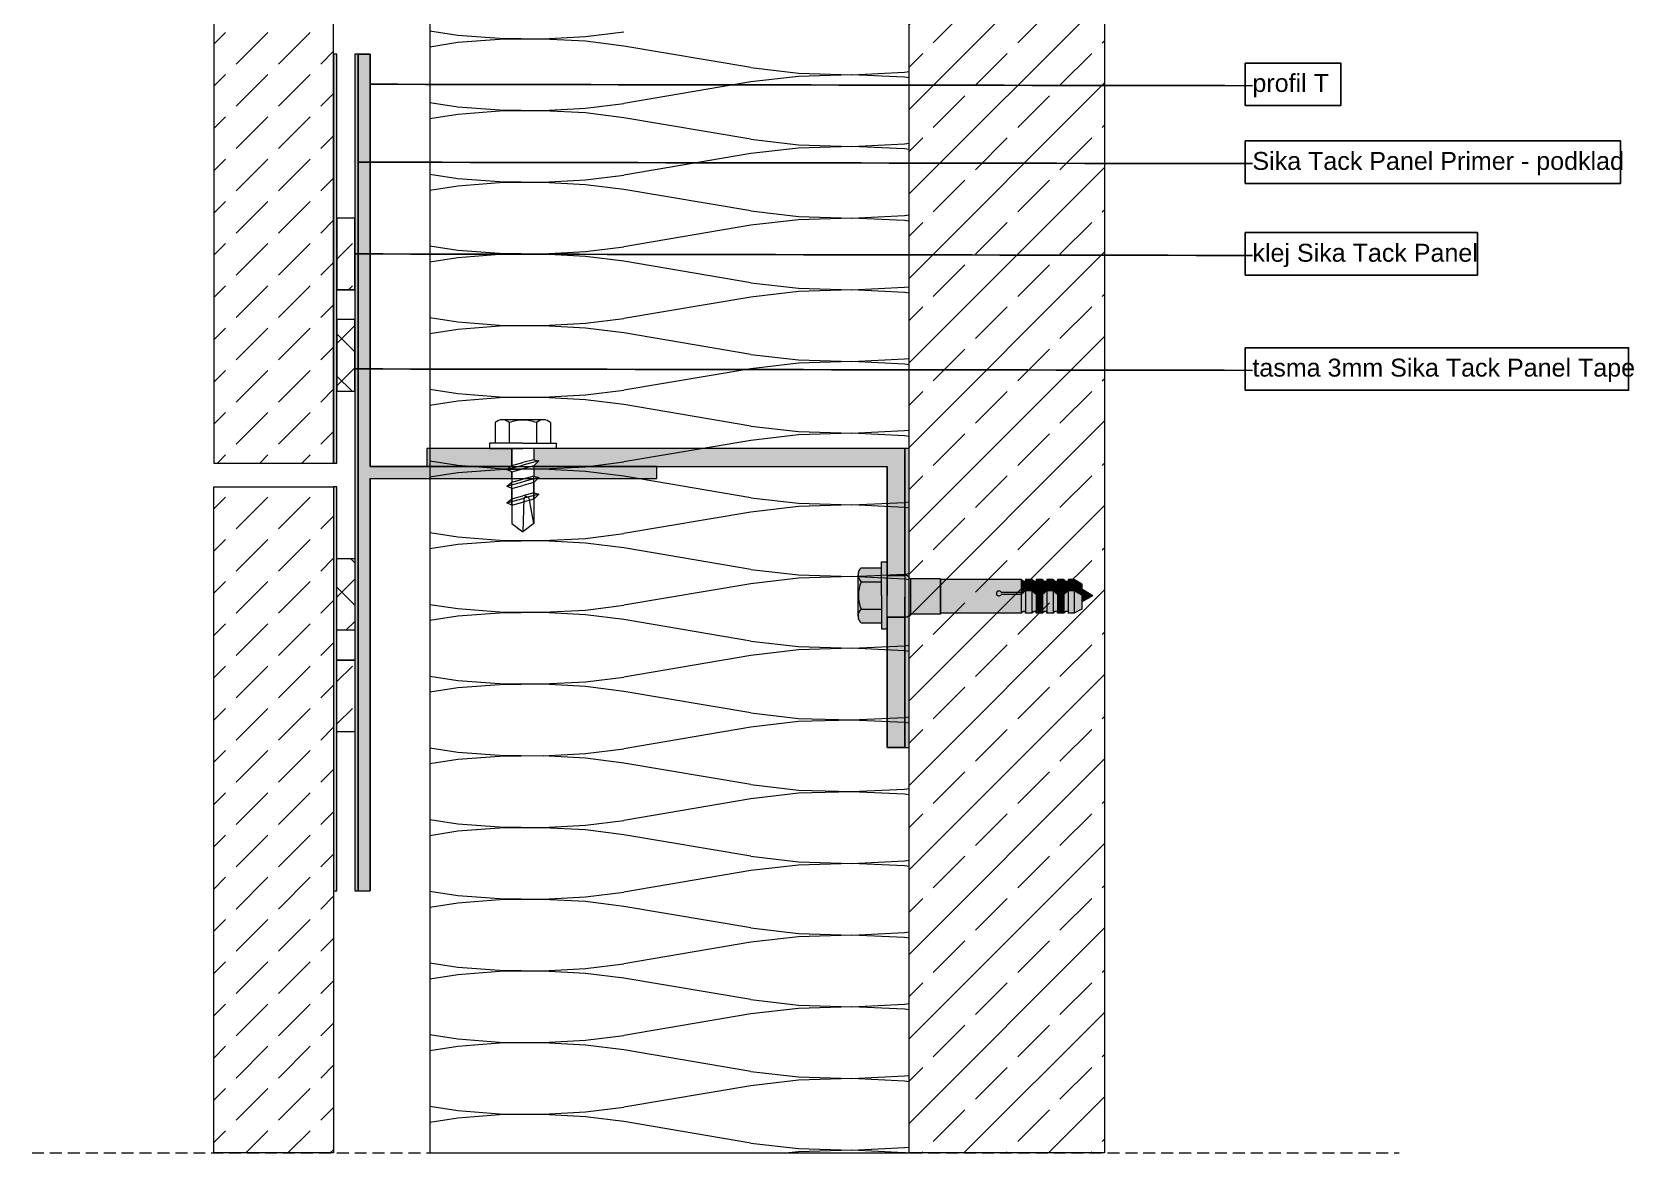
# Model space of a CAD drawing. Extents: x -106882 to -43002, y 22119 to 47619.
# Drawn here: x -47576 to -44895, y 41382 to 43258 of the extents above; entities that cross this region are included whole.
import ezdxf

# ---------------------------------------------------------------- set-up
doc = ezdxf.new("R2010")
doc.units = 0
doc.header["$MEASUREMENT"] = 0
doc.linetypes.add('Hidden Line', pattern=[30, 20, -10])
for name, color, linetype, lineweight, true_color in [('2D - Ogólne_Pen_No__2', 7, 'Continuous', 15, 0x7f7f7f), ('2D Drafting - General_Pen_No__141', 7, 'Continuous', 0, 0xe8e8e8), ('2D Drafting - General_Pen_No__2', 7, 'Continuous', 15, 0x7f7f7f), ('2D Drafting - General_Pen_No__5', 7, 'Continuous', 25, 0x40a5ff), ('2D Drafting - General_Pen_No__61', 7, 'Continuous', 20, 0x6a6a6a), ('2D Drafting - General_Pen_No__81', 7, 'Continuous', 20, 0x6a6a6a), ('Annotation - Label_Pen_No__5', 7, 'Continuous', 25, 0x40a5ff)]:
    doc.layers.add(name, color=color, linetype=linetype, lineweight=lineweight, true_color=true_color)
doc.layers.add('2D Drafting - General_Pen_No__101', color=8, linetype='Continuous', lineweight=13)
doc.layers.add('2D Drafting - General_Pen_No__121', color=255, linetype='Continuous', lineweight=0)
doc.styles.add('GENERATED_STYLE_2', font='')
doc.styles.get('GENERATED_STYLE_2').set_extended_font_data('Arial')
doc.dimstyles.new('GENERATED_STYLE__3', dxfattribs={"dimtxt": 0.18, "dimasz": 91.2, "dimexe": 0.18, "dimexo": 0.0625, "dimgap": 0.09, "dimtad": 0, "dimtih": 1, "dimtoh": 1, "dimdec": 4, "dimzin": 0, "dimdsep": 46, "dimcen": 0.09, "dimadec": 0, "dimazin": 0, "dimtfac": 1, "dimtdec": 4, "dimtmove": 0, "dimatfit": 3, "dimldrblk": 'ARROWHEAD_5', "dimfxl": 0, "dimtolj": 1, "dimtzin": 0, "dimarcsym": 0})
pattern_1 = [(45, (0, 0), (-70.71068, 70.71068), [75, -25]), (45, (7e-15, 70.71), (-70.71068, 70.71068), [75, -25])]
pattern_2 = [(45, (0, 0), (-35.35534, 35.35534), []), (135, (0, 0), (35.35534, 35.35534), [])]

# ---------------------------------------------------------------- blocks, each defined once
blk = doc.blocks.new('*X2')
at = {"layer": '2D Drafting - General_Pen_No__61', "linetype": 'Continuous'}
for p, q in [((-46910.3, 43260), (-46863.6, 43252.8)), ((-46863.6, 43252.8), (-46794.2, 43247.5)), ((-46721.1, 43246.7), (-46649.8, 43250.4)), ((-46649.8, 43250.4), (-46585.7, 43258.4)), ((-46863.6, 43240.1), (-46910.3, 43232.8)), ((-46794.2, 43245.4), (-46863.6, 43240.1)), ((-46794.2, 43247.5), (-46721.1, 43246.7)), ((-46721.1, 43246.2), (-46794.2, 43245.4)), ((-46649.8, 43242.4), (-46721.1, 43246.2)), ((-46585.7, 43234.4), (-46649.8, 43242.4)), ((-46373.4, 43198.4), (-46585.7, 43234.4)), ((-46373.4, 43198.4), (-46293.3, 43189.2)), ((-46373.4, 43174.4), (-46585.7, 43138.4)), ((-46293.3, 43183.7), (-46373.4, 43174.4)), ((-46293.3, 43189.2), (-46204.1, 43186.5)), ((-46204.1, 43186.4), (-46293.3, 43183.7)), ((-46204.1, 43186.5), (-46116, 43190.7)), ((-46116, 43182.2), (-46204.1, 43186.4)), ((-46116, 43190.7), (-46108.5, 43191.7)), ((-46108.5, 43181.1), (-46116, 43182.2)), ((-46910.3, 43140), (-46863.6, 43132.8)), ((-46863.6, 43120.1), (-46910.3, 43112.8)), ((-46863.6, 43132.8), (-46794.2, 43127.5)), ((-46794.2, 43125.4), (-46863.6, 43120.1)), ((-46794.2, 43127.5), (-46721.1, 43126.7)), ((-46721.1, 43126.2), (-46794.2, 43125.4)), ((-46721.1, 43126.7), (-46649.8, 43130.4)), ((-46649.8, 43122.4), (-46721.1, 43126.2)), ((-46649.8, 43130.4), (-46585.7, 43138.4)), ((-46585.7, 43114.4), (-46649.8, 43122.4)), ((-46373.4, 43078.4), (-46585.7, 43114.4)), ((-46373.4, 43078.4), (-46293.3, 43069.2)), ((-46293.3, 43063.7), (-46373.4, 43054.4)), ((-46293.3, 43069.2), (-46204.1, 43066.5)), ((-46204.1, 43066.4), (-46293.3, 43063.7)), ((-46204.1, 43066.5), (-46116, 43070.7)), ((-46116, 43062.2), (-46204.1, 43066.4)), ((-46116, 43070.7), (-46108.5, 43071.7)), ((-46108.5, 43061.1), (-46116, 43062.2)), ((-46373.4, 43054.4), (-46585.7, 43018.4)), ((-46910.3, 43020), (-46863.6, 43012.8)), ((-46863.6, 43012.8), (-46794.2, 43007.5)), ((-46794.2, 43007.5), (-46721.1, 43006.7)), ((-46721.1, 43006.7), (-46649.8, 43010.4)), ((-46649.8, 43010.4), (-46585.7, 43018.4)), ((-46863.6, 43000.1), (-46910.3, 42992.8)), ((-46794.2, 43005.4), (-46863.6, 43000.1)), ((-46721.1, 43006.2), (-46794.2, 43005.4)), ((-46649.8, 43002.4), (-46721.1, 43006.2)), ((-46585.7, 42994.4), (-46649.8, 43002.4)), ((-46373.4, 42958.4), (-46585.7, 42994.4)), ((-46373.4, 42958.4), (-46293.3, 42949.2)), ((-46373.4, 42934.4), (-46585.7, 42898.4)), ((-46293.3, 42943.7), (-46373.4, 42934.4)), ((-46293.3, 42949.2), (-46204.1, 42946.5)), ((-46204.1, 42946.4), (-46293.3, 42943.7)), ((-46204.1, 42946.5), (-46116, 42950.7)), ((-46116, 42942.2), (-46204.1, 42946.4)), ((-46116, 42950.7), (-46108.5, 42951.7)), ((-46108.5, 42941.1), (-46116, 42942.2)), ((-46910.3, 42900), (-46863.6, 42892.8)), ((-46863.6, 42880.1), (-46910.3, 42872.8)), ((-46863.6, 42892.8), (-46794.2, 42887.5)), ((-46794.2, 42885.4), (-46863.6, 42880.1)), ((-46794.2, 42887.5), (-46721.1, 42886.7)), ((-46721.1, 42886.2), (-46794.2, 42885.4)), ((-46721.1, 42886.7), (-46649.8, 42890.4)), ((-46649.8, 42882.4), (-46721.1, 42886.2)), ((-46649.8, 42890.4), (-46585.7, 42898.4)), ((-46585.7, 42874.4), (-46649.8, 42882.4)), ((-46373.4, 42838.4), (-46585.7, 42874.4)), ((-46373.4, 42838.4), (-46293.3, 42829.2)), ((-46293.3, 42823.7), (-46373.4, 42814.4)), ((-46293.3, 42829.2), (-46204.1, 42826.5)), ((-46204.1, 42826.4), (-46293.3, 42823.7)), ((-46204.1, 42826.5), (-46116, 42830.7)), ((-46116, 42822.2), (-46204.1, 42826.4)), ((-46116, 42830.7), (-46108.5, 42831.7)), ((-46108.5, 42821.1), (-46116, 42822.2)), ((-46373.4, 42814.4), (-46585.7, 42778.4)), ((-46910.3, 42780), (-46863.6, 42772.8)), ((-46863.6, 42772.8), (-46794.2, 42767.5)), ((-46794.2, 42767.5), (-46721.1, 42766.7)), ((-46721.1, 42766.2), (-46794.2, 42765.4)), ((-46721.1, 42766.7), (-46649.8, 42770.4)), ((-46649.8, 42762.4), (-46721.1, 42766.2)), ((-46649.8, 42770.4), (-46585.7, 42778.4)), ((-46863.6, 42760.1), (-46910.3, 42752.8)), ((-46794.2, 42765.4), (-46863.6, 42760.1)), ((-46585.7, 42754.4), (-46649.8, 42762.4)), ((-46373.4, 42718.4), (-46585.7, 42754.4)), ((-46373.4, 42718.4), (-46293.3, 42709.2)), ((-46373.4, 42694.4), (-46585.7, 42658.4)), ((-46293.3, 42703.7), (-46373.4, 42694.4)), ((-46293.3, 42709.2), (-46204.1, 42706.5)), ((-46204.1, 42706.4), (-46293.3, 42703.7)), ((-46204.1, 42706.5), (-46116, 42710.7)), ((-46116, 42702.2), (-46204.1, 42706.4)), ((-46116, 42710.7), (-46108.5, 42711.7)), ((-46108.5, 42701.1), (-46116, 42702.2)), ((-46910.3, 42660), (-46863.6, 42652.8)), ((-46649.8, 42650.4), (-46585.7, 42658.4)), ((-46863.6, 42640.1), (-46910.3, 42632.8)), ((-46863.6, 42652.8), (-46794.2, 42647.5)), ((-46794.2, 42645.4), (-46863.6, 42640.1)), ((-46794.2, 42647.5), (-46721.1, 42646.7)), ((-46721.1, 42646.2), (-46794.2, 42645.4)), ((-46721.1, 42646.7), (-46649.8, 42650.4)), ((-46649.8, 42642.4), (-46721.1, 42646.2)), ((-46585.7, 42634.4), (-46649.8, 42642.4)), ((-46373.4, 42598.4), (-46585.7, 42634.4)), ((-46373.4, 42598.4), (-46293.3, 42589.2)), ((-46293.3, 42583.7), (-46373.4, 42574.4)), ((-46293.3, 42589.2), (-46204.1, 42586.5)), ((-46204.1, 42586.4), (-46293.3, 42583.7)), ((-46204.1, 42586.5), (-46116, 42590.7)), ((-46116, 42582.2), (-46204.1, 42586.4)), ((-46116, 42590.7), (-46108.5, 42591.7)), ((-46108.5, 42581.1), (-46116, 42582.2)), ((-46373.4, 42574.4), (-46585.7, 42538.4)), ((-46910.3, 42540), (-46863.6, 42532.8)), ((-46863.6, 42532.8), (-46794.2, 42527.5)), ((-46794.2, 42525.4), (-46863.6, 42520.1)), ((-46794.2, 42527.5), (-46721.1, 42526.7)), ((-46721.1, 42526.2), (-46794.2, 42525.4)), ((-46721.1, 42526.7), (-46649.8, 42530.4)), ((-46649.8, 42522.4), (-46721.1, 42526.2)), ((-46649.8, 42530.4), (-46585.7, 42538.4)), ((-46863.6, 42520.1), (-46910.3, 42512.8)), ((-46585.7, 42514.4), (-46649.8, 42522.4)), ((-46373.4, 42478.4), (-46585.7, 42514.4)), ((-46373.4, 42478.4), (-46293.3, 42469.2)), ((-46204.1, 42466.5), (-46116, 42470.7)), ((-46116, 42470.7), (-46108.5, 42471.7)), ((-46373.4, 42454.4), (-46585.7, 42418.4)), ((-46293.3, 42463.7), (-46373.4, 42454.4)), ((-46293.3, 42469.2), (-46204.1, 42466.5)), ((-46204.1, 42466.4), (-46293.3, 42463.7)), ((-46116, 42462.2), (-46204.1, 42466.4)), ((-46108.5, 42461.1), (-46116, 42462.2)), ((-46910.3, 42420), (-46863.6, 42412.8)), ((-46649.8, 42410.4), (-46585.7, 42418.4)), ((-46863.6, 42400.1), (-46910.3, 42392.8)), ((-46863.6, 42412.8), (-46794.2, 42407.5)), ((-46794.2, 42405.4), (-46863.6, 42400.1)), ((-46794.2, 42407.5), (-46721.1, 42406.7)), ((-46721.1, 42406.2), (-46794.2, 42405.4)), ((-46721.1, 42406.7), (-46649.8, 42410.4)), ((-46649.8, 42402.4), (-46721.1, 42406.2)), ((-46585.7, 42394.4), (-46649.8, 42402.4)), ((-46373.4, 42358.4), (-46585.7, 42394.4)), ((-46373.4, 42358.4), (-46293.3, 42349.2)), ((-46293.3, 42343.7), (-46373.4, 42334.4)), ((-46293.3, 42349.2), (-46204.1, 42346.5)), ((-46204.1, 42346.4), (-46293.3, 42343.7)), ((-46204.1, 42346.5), (-46116, 42350.7)), ((-46116, 42342.2), (-46204.1, 42346.4)), ((-46116, 42350.7), (-46108.5, 42351.7)), ((-46108.5, 42341.1), (-46116, 42342.2)), ((-46373.4, 42334.4), (-46585.7, 42298.4)), ((-46910.3, 42300), (-46863.6, 42292.8)), ((-46863.6, 42292.8), (-46794.2, 42287.5)), ((-46794.2, 42285.4), (-46863.6, 42280.1)), ((-46794.2, 42287.5), (-46721.1, 42286.7)), ((-46721.1, 42286.2), (-46794.2, 42285.4)), ((-46721.1, 42286.7), (-46649.8, 42290.4)), ((-46649.8, 42282.4), (-46721.1, 42286.2)), ((-46649.8, 42290.4), (-46585.7, 42298.4)), ((-46863.6, 42280.1), (-46910.3, 42272.8)), ((-46585.7, 42274.4), (-46649.8, 42282.4)), ((-46373.4, 42238.4), (-46585.7, 42274.4)), ((-46373.4, 42238.4), (-46293.3, 42229.2)), ((-46204.1, 42226.5), (-46116, 42230.7)), ((-46116, 42230.7), (-46108.5, 42231.7)), ((-46373.4, 42214.4), (-46585.7, 42178.4)), ((-46293.3, 42223.7), (-46373.4, 42214.4)), ((-46293.3, 42229.2), (-46204.1, 42226.5)), ((-46204.1, 42226.4), (-46293.3, 42223.7)), ((-46116, 42222.2), (-46204.1, 42226.4)), ((-46108.5, 42221.1), (-46116, 42222.2)), ((-46910.3, 42180), (-46863.6, 42172.8)), ((-46649.8, 42170.4), (-46585.7, 42178.4)), ((-46863.6, 42160.1), (-46910.3, 42152.8)), ((-46863.6, 42172.8), (-46794.2, 42167.5)), ((-46794.2, 42165.4), (-46863.6, 42160.1)), ((-46794.2, 42167.5), (-46721.1, 42166.7)), ((-46721.1, 42166.2), (-46794.2, 42165.4)), ((-46721.1, 42166.7), (-46649.8, 42170.4)), ((-46649.8, 42162.4), (-46721.1, 42166.2)), ((-46585.7, 42154.4), (-46649.8, 42162.4)), ((-46373.4, 42118.4), (-46585.7, 42154.4)), ((-46373.4, 42118.4), (-46293.3, 42109.2)), ((-46293.3, 42103.7), (-46373.4, 42094.4)), ((-46293.3, 42109.2), (-46204.1, 42106.5)), ((-46204.1, 42106.4), (-46293.3, 42103.7)), ((-46204.1, 42106.5), (-46116, 42110.7)), ((-46116, 42102.2), (-46204.1, 42106.4)), ((-46116, 42110.7), (-46108.5, 42111.7)), ((-46108.5, 42101.1), (-46116, 42102.2)), ((-46373.4, 42094.4), (-46585.7, 42058.4)), ((-46910.3, 42060), (-46863.6, 42052.8)), ((-46863.6, 42052.8), (-46794.2, 42047.5)), ((-46794.2, 42045.4), (-46863.6, 42040.1)), ((-46794.2, 42047.5), (-46721.1, 42046.7)), ((-46721.1, 42046.2), (-46794.2, 42045.4)), ((-46721.1, 42046.7), (-46649.8, 42050.4)), ((-46649.8, 42042.4), (-46721.1, 42046.2)), ((-46649.8, 42050.4), (-46585.7, 42058.4)), ((-46585.7, 42034.4), (-46649.8, 42042.4)), ((-46863.6, 42040.1), (-46910.3, 42032.8)), ((-46373.4, 41998.4), (-46585.7, 42034.4)), ((-46373.4, 41998.4), (-46293.3, 41989.2)), ((-46293.3, 41989.2), (-46204.1, 41986.5)), ((-46204.1, 41986.5), (-46116, 41990.7)), ((-46116, 41990.7), (-46108.5, 41991.7)), ((-46373.4, 41974.4), (-46585.7, 41938.4)), ((-46293.3, 41983.7), (-46373.4, 41974.4)), ((-46204.1, 41986.4), (-46293.3, 41983.7)), ((-46116, 41982.2), (-46204.1, 41986.4)), ((-46108.5, 41981.1), (-46116, 41982.2)), ((-46910.3, 41940), (-46863.6, 41932.8)), ((-46649.8, 41930.4), (-46585.7, 41938.4)), ((-46863.6, 41920.1), (-46910.3, 41912.8)), ((-46863.6, 41932.8), (-46794.2, 41927.5)), ((-46794.2, 41925.4), (-46863.6, 41920.1)), ((-46794.2, 41927.5), (-46721.1, 41926.7)), ((-46721.1, 41926.2), (-46794.2, 41925.4)), ((-46721.1, 41926.7), (-46649.8, 41930.4)), ((-46649.8, 41922.4), (-46721.1, 41926.2)), ((-46585.7, 41914.4), (-46649.8, 41922.4)), ((-46373.4, 41878.4), (-46585.7, 41914.4)), ((-46373.4, 41854.4), (-46585.7, 41818.4)), ((-46373.4, 41878.4), (-46293.3, 41869.2)), ((-46293.3, 41863.7), (-46373.4, 41854.4)), ((-46293.3, 41869.2), (-46204.1, 41866.5)), ((-46204.1, 41866.4), (-46293.3, 41863.7)), ((-46204.1, 41866.5), (-46116, 41870.7)), ((-46116, 41862.2), (-46204.1, 41866.4)), ((-46116, 41870.7), (-46108.5, 41871.7)), ((-46108.5, 41861.1), (-46116, 41862.2)), ((-46910.3, 41820), (-46863.6, 41812.8)), ((-46863.6, 41812.8), (-46794.2, 41807.5)), ((-46794.2, 41805.4), (-46863.6, 41800.1)), ((-46794.2, 41807.5), (-46721.1, 41806.7)), ((-46721.1, 41806.2), (-46794.2, 41805.4)), ((-46721.1, 41806.7), (-46649.8, 41810.4)), ((-46649.8, 41802.4), (-46721.1, 41806.2)), ((-46649.8, 41810.4), (-46585.7, 41818.4)), ((-46585.7, 41794.4), (-46649.8, 41802.4)), ((-46863.6, 41800.1), (-46910.3, 41792.8)), ((-46373.4, 41758.4), (-46585.7, 41794.4)), ((-46373.4, 41758.4), (-46293.3, 41749.2)), ((-46293.3, 41749.2), (-46204.1, 41746.5)), ((-46204.1, 41746.5), (-46116, 41750.7)), ((-46116, 41750.7), (-46108.5, 41751.7)), ((-46373.4, 41734.4), (-46585.7, 41698.4)), ((-46293.3, 41743.7), (-46373.4, 41734.4)), ((-46204.1, 41746.4), (-46293.3, 41743.7)), ((-46116, 41742.2), (-46204.1, 41746.4)), ((-46108.5, 41741.1), (-46116, 41742.2)), ((-46910.3, 41700), (-46863.6, 41692.8)), ((-46649.8, 41690.4), (-46585.7, 41698.4)), ((-46863.6, 41680.1), (-46910.3, 41672.8)), ((-46863.6, 41692.8), (-46794.2, 41687.5)), ((-46794.2, 41685.4), (-46863.6, 41680.1)), ((-46794.2, 41687.5), (-46721.1, 41686.7)), ((-46721.1, 41686.2), (-46794.2, 41685.4)), ((-46721.1, 41686.7), (-46649.8, 41690.4)), ((-46649.8, 41682.4), (-46721.1, 41686.2)), ((-46585.7, 41674.4), (-46649.8, 41682.4)), ((-46373.4, 41638.4), (-46585.7, 41674.4)), ((-46373.4, 41614.4), (-46585.7, 41578.4)), ((-46373.4, 41638.4), (-46293.3, 41629.2)), ((-46293.3, 41623.7), (-46373.4, 41614.4)), ((-46293.3, 41629.2), (-46204.1, 41626.5)), ((-46204.1, 41626.4), (-46293.3, 41623.7)), ((-46204.1, 41626.5), (-46116, 41630.7)), ((-46116, 41622.2), (-46204.1, 41626.4)), ((-46116, 41630.7), (-46108.5, 41631.7)), ((-46108.5, 41621.1), (-46116, 41622.2)), ((-46910.3, 41580), (-46863.6, 41572.8)), ((-46863.6, 41560.1), (-46910.3, 41552.8)), ((-46863.6, 41572.8), (-46794.2, 41567.5)), ((-46794.2, 41565.4), (-46863.6, 41560.1)), ((-46794.2, 41567.5), (-46721.1, 41566.7)), ((-46721.1, 41566.2), (-46794.2, 41565.4)), ((-46721.1, 41566.7), (-46649.8, 41570.4)), ((-46649.8, 41562.4), (-46721.1, 41566.2)), ((-46649.8, 41570.4), (-46585.7, 41578.4)), ((-46585.7, 41554.4), (-46649.8, 41562.4)), ((-46373.4, 41518.4), (-46585.7, 41554.4)), ((-46373.4, 41518.4), (-46293.3, 41509.2)), ((-46293.3, 41509.2), (-46204.1, 41506.5)), ((-46204.1, 41506.4), (-46293.3, 41503.7)), ((-46204.1, 41506.5), (-46116, 41510.7)), ((-46116, 41502.2), (-46204.1, 41506.4)), ((-46116, 41510.7), (-46108.5, 41511.7)), ((-46373.4, 41494.4), (-46585.7, 41458.4)), ((-46293.3, 41503.7), (-46373.4, 41494.4)), ((-46108.5, 41501.1), (-46116, 41502.2)), ((-46910.3, 41460), (-46863.6, 41452.8)), ((-46863.6, 41452.8), (-46794.2, 41447.5)), ((-46649.8, 41450.4), (-46585.7, 41458.4)), ((-46863.6, 41440.1), (-46910.3, 41432.8)), ((-46794.2, 41445.4), (-46863.6, 41440.1)), ((-46794.2, 41447.5), (-46721.1, 41446.7)), ((-46721.1, 41446.2), (-46794.2, 41445.4)), ((-46721.1, 41446.7), (-46649.8, 41450.4)), ((-46649.8, 41442.4), (-46721.1, 41446.2)), ((-46585.7, 41434.4), (-46649.8, 41442.4)), ((-46373.4, 41398.4), (-46585.7, 41434.4)), ((-46373.4, 41398.4), (-46293.3, 41389.2)), ((-46293.3, 41383.7), (-46309.9, 41381.8)), ((-46293.3, 41389.2), (-46204.1, 41386.5)), ((-46204.1, 41386.4), (-46293.3, 41383.7)), ((-46204.1, 41386.5), (-46116, 41390.7)), ((-46116, 41382.2), (-46204.1, 41386.4)), ((-46116, 41390.7), (-46108.5, 41391.7)), ((-46113.1, 41381.8), (-46116, 41382.2))]:
    blk.add_line(p, q, dxfattribs=at)
blk = doc.blocks.new('Fill_1')
at = {"layer": '2D Drafting - General_Pen_No__2', "linetype": 'Continuous'}
for p, q in [((-46910.3, 45101.4), (-46910.3, 41381.8)), ((-46108.5, 41381.8), (-46108.5, 45101.4)), ((-46910.3, 41381.8), (-46108.5, 41381.8))]:
    blk.add_line(p, q, dxfattribs=at)
at = {"layer": '2D Drafting - General_Pen_No__61', "linetype": 'Continuous'}
blk.add_blockref('*X2', (0, 0), dxfattribs=at)
blk = doc.blocks.new('ARROWHEAD_5')
at = {"color": 0, "linetype": 'Continuous', "lineweight": 0}
blk.add_line((0, 0), (-1, 0), dxfattribs=at)
blk.add_solid([(-1, 0.2679), (0, 0), (-1, -0.2679), (-1, 0.2679)], dxfattribs=at)

msp = doc.modelspace()

# ---------------------------------------------------------------- hatches: boundary and pattern name
at = {"layer": '2D Drafting - General_Pen_No__101', "linetype": 'Continuous'}
for points in [[(-47066.12, 43220.68), (-47071.91, 43220.68), (-47071.91, 42536.53), (-47066.12, 42536.53)], [(-47030.34, 43220.68), (-47036.12, 43220.68), (-47036.12, 41820.68), (-47030.34, 41820.68)], [(-47071.91, 42496.53), (-47071.91, 41820.68), (-47066.12, 41820.68), (-47066.12, 42496.53)]]:
    msp.add_hatch(color=256, dxfattribs=at).paths.add_polyline_path(points, flags=0)
at = {"layer": '2D Drafting - General_Pen_No__121', "linetype": 'Continuous'}
for points in [[(-46145.34, 42315.02), (-46145.34, 42259.1), (-46154.66, 42259.1), (-46154.66, 42315.02), (-46154.66, 42370.94), (-46145.34, 42370.94)], [(-46154.66, 42337.93), (-46188.83, 42337.93, -0.4195601), (-46188.83, 42361.23), (-46154.66, 42361.23)], [(-46193.1, 42315.02, 0.092424), (-46188.83, 42292.11, 0.201281), (-46193.72, 42280.46), (-46193.72, 42349.58, 0.201281), (-46188.83, 42337.93, 0.092424)], [(-46154.66, 42292.11), (-46188.83, 42292.11, -0.092424), (-46193.1, 42315.02, -0.092424), (-46188.83, 42337.93), (-46154.66, 42337.93), (-46154.66, 42315.02)], [(-46145.34, 42278.35), (-46145.34, 42315.02), (-46145.34, 42348.02), (-46115.34, 42348.02), (-46115.34, 42312.1), (-46115.34, 42278.35)], [(-46115.34, 42278.35), (-46145.34, 42278.35), (-46145.34, 42315.02), (-46145.34, 42348.02), (-46115.34, 42348.02), (-46115.34, 42311.15)], [(-46115.34, 42278.44), (-46115.34, 42311.15), (-46115.34, 42348.02), (-46111.82, 42348.02), (-46111.82, 42278.44)], [(-46111.82, 42278.44), (-46111.82, 42348.02), (-46111.65, 42348.02), (-46106.23, 42342.6), (-46106.23, 42283.86), (-46111.65, 42278.44)], [(-46106.23, 42283.76), (-46106.23, 42342.6), (-46056.49, 42342.6), (-46056.49, 42283.76)], [(-46056.49, 42283.76), (-46056.49, 42342.6), (-46055.25, 42341.36), (-46055.25, 42285.01)], [(-46055.25, 42285.01), (-46055.25, 42341.36), (-45920.83, 42341.36), (-45920.83, 42319.7), (-45954.14, 42319.7, 5.4750432), (-45954.14, 42316.74), (-45920.83, 42316.74), (-45920.83, 42285.01)], [(-45913.39, 42338.4), (-45913.39, 42325.45), (-45920.83, 42319.7), (-45920.83, 42341.36), (-45917.08, 42338.4)], [(-45903.03, 42341.36), (-45903.03, 42325.45), (-45913.39, 42325.45), (-45913.39, 42341.36)], [(-45895.59, 42338.4), (-45895.59, 42319.7), (-45903.03, 42325.45), (-45903.03, 42341.36), (-45899.29, 42338.4)], [(-45885.23, 42341.36), (-45885.23, 42319.7), (-45895.59, 42319.7), (-45895.59, 42341.36)], [(-45885.23, 42319.7), (-45885.23, 42341.36), (-45881.49, 42338.4), (-45877.79, 42338.4), (-45877.79, 42325.45)], [(-45867.44, 42341.36), (-45867.44, 42325.45), (-45877.79, 42325.45), (-45877.79, 42341.36)], [(-45860, 42338.4), (-45860, 42319.7), (-45867.44, 42325.45), (-45867.44, 42341.36), (-45863.69, 42338.4)], [(-45849.64, 42341.36), (-45849.64, 42319.7), (-45860, 42319.7), (-45860, 42341.36)], [(-45842.2, 42338.4), (-45842.2, 42325.45), (-45849.64, 42319.7), (-45849.64, 42341.36), (-45845.9, 42338.4)], [(-45842.2, 42325.45), (-45842.2, 42341.36), (-45831.84, 42341.36), (-45831.84, 42325.45)], [(-45819.46, 42318.3), (-45831.84, 42325.45), (-45831.84, 42341.36), (-45819.46, 42334.21)], [(-45920.83, 42316.74), (-45954.14, 42316.74, -5.4750432), (-45954.14, 42319.7), (-45920.83, 42319.7)], [(-45920.83, 42319.7), (-45913.39, 42325.45), (-45913.39, 42322.49), (-45920.83, 42316.74)], [(-45913.39, 42287.96), (-45917.08, 42287.96), (-45920.83, 42285.01), (-45920.83, 42316.74), (-45913.39, 42322.49)], [(-45913.39, 42325.45), (-45903.03, 42325.45), (-45903.03, 42322.49), (-45913.39, 42322.49)], [(-45913.39, 42285.01), (-45913.39, 42322.49), (-45903.03, 42322.49), (-45903.03, 42285.01)], [(-45895.59, 42316.74), (-45903.03, 42322.49), (-45903.03, 42325.45), (-45895.59, 42319.7)], [(-45895.59, 42287.96), (-45899.29, 42287.96), (-45903.03, 42285.01), (-45903.03, 42322.49), (-45895.59, 42316.74)], [(-45895.59, 42319.7), (-45885.23, 42319.7), (-45885.23, 42316.74), (-45895.59, 42316.74)], [(-45895.59, 42285.01), (-45895.59, 42316.74), (-45885.23, 42316.74), (-45885.23, 42285.01)], [(-45877.79, 42322.49), (-45885.23, 42316.74), (-45885.23, 42319.7), (-45877.79, 42325.45)], [(-45877.79, 42287.96), (-45881.49, 42287.96), (-45885.23, 42285.01), (-45885.23, 42316.74), (-45877.79, 42322.49)], [(-45867.44, 42322.49), (-45877.79, 42322.49), (-45877.79, 42325.45), (-45867.44, 42325.45)], [(-45867.44, 42285.01), (-45877.79, 42285.01), (-45877.79, 42322.49), (-45867.44, 42322.49)], [(-45860, 42316.74), (-45867.44, 42322.49), (-45867.44, 42325.45), (-45860, 42319.7)], [(-45860, 42287.96), (-45863.69, 42287.96), (-45867.44, 42285.01), (-45867.44, 42322.49), (-45860, 42316.74)], [(-45860, 42319.7), (-45849.64, 42319.7), (-45849.64, 42316.74), (-45860, 42316.74)], [(-45849.64, 42285.01), (-45860, 42285.01), (-45860, 42316.74), (-45849.64, 42316.74)], [(-45849.64, 42319.7), (-45842.2, 42325.45), (-45842.2, 42322.49), (-45849.64, 42316.74)], [(-45842.2, 42287.96), (-45845.9, 42287.96), (-45849.64, 42285.01), (-45849.64, 42316.74), (-45842.2, 42322.49)], [(-45842.2, 42325.45), (-45831.84, 42325.45), (-45831.84, 42322.49), (-45842.2, 42322.49)], [(-45842.2, 42285.01), (-45842.2, 42322.49), (-45831.84, 42322.49), (-45831.84, 42285.01)], [(-45819.46, 42315.34), (-45831.84, 42322.49), (-45831.84, 42325.45), (-45819.46, 42318.3)], [(-45819.46, 42292.15), (-45831.84, 42285.01), (-45831.84, 42322.49), (-45819.46, 42315.34)], [(-45800.74, 42314.93), (-45819.46, 42304.11), (-45819.46, 42325.74)], [(-46154.66, 42268.81), (-46188.83, 42268.81, -0.4195601), (-46188.83, 42292.11), (-46154.66, 42292.11)]]:
    msp.add_hatch(color=256, dxfattribs=at).paths.add_polyline_path(points, flags=0)
at = {"layer": '2D Drafting - General_Pen_No__141', "linetype": 'Continuous'}
for points in [[(-47010.34, 42530.68), (-47010.34, 43220.68), (-47030.34, 43220.68), (-47030.34, 41820.68), (-47010.34, 41820.68), (-47010.34, 42510.68), (-46773.5, 42510.68), (-46773.5, 42521.76), (-46781.7, 42525.57), (-46775.33, 42530.68)], [(-46915.34, 42560.68), (-46915.34, 42530.68), (-46775.33, 42530.68), (-46773.5, 42532.16), (-46773.5, 42560.68), (-46810.77, 42560.68)], [(-46736.22, 42530.68), (-46145.34, 42530.68), (-46145.34, 42370.94), (-46145.34, 42348.02), (-46115.34, 42348.02), (-46115.34, 42560.68), (-46698.94, 42560.68), (-46736.22, 42560.68), (-46736.22, 42542.15), (-46728.02, 42539.95), (-46736.22, 42531.75)], [(-46530.34, 42530.68), (-46736.22, 42530.68), (-46736.22, 42514.31), (-46728.02, 42512.11), (-46729.44, 42510.68), (-46530.34, 42510.68)], [(-46115.34, 42060.68), (-46115.34, 42278.35), (-46145.34, 42278.35), (-46145.34, 42060.68)]]:
    msp.add_hatch(color=256, dxfattribs=at).paths.add_polyline_path(points, flags=0)
at = {"layer": '2D Drafting - General_Pen_No__2', "linetype": 'Continuous'}
h = msp.add_hatch(dxfattribs=at)
h.set_pattern_fill('Grid_5x5_Diagonal', color=256, style=0, pattern_type=2)
h.set_pattern_definition(pattern_2)
h.paths.add_polyline_path([(-47036.12, 42776.53), (-47066.12, 42776.53), (-47066.12, 42656.53), (-47036.12, 42656.53)], flags=0)
h = msp.add_hatch(dxfattribs=at)
h.set_pattern_fill('Grid_5x5_Diagonal', color=256, style=0, pattern_type=2)
h.set_pattern_definition(pattern_2)
h.paths.add_polyline_path([(-47036.12, 42256.53), (-47066.12, 42256.53), (-47066.12, 42376.53), (-47036.12, 42376.53)], flags=0)
at = {"layer": '2D Drafting - General_Pen_No__5', "linetype": 'Continuous'}
h = msp.add_hatch(dxfattribs=at)
h.set_pattern_fill('Beton', color=256, style=0, pattern_type=2)
h.set_pattern_definition(pattern_1)
h.paths.add_polyline_path([(-47036.12, 42946.53), (-47066.12, 42946.53), (-47066.12, 42826.53), (-47036.12, 42826.53)], flags=0)
h = msp.add_hatch(dxfattribs=at)
h.set_pattern_fill('Beton', color=256, style=0, pattern_type=2)
h.set_pattern_definition(pattern_1)
h.paths.add_polyline_path([(-47036.12, 42086.53), (-47066.12, 42086.53), (-47066.12, 42206.53), (-47036.12, 42206.53)], flags=0)
at = {"layer": '2D Drafting - General_Pen_No__81', "linetype": 'Continuous'}
h = msp.add_hatch(dxfattribs=at)
h.set_pattern_fill('Beton', color=256, style=0, pattern_type=2)
h.set_pattern_definition(pattern_1)
h.paths.add_polyline_path([(-47271.91, 42536.53), (-47071.91, 42536.53), (-47071.91, 45101.41), (-47271.91, 45101.41)], flags=0)
h = msp.add_hatch(dxfattribs=at)
h.set_pattern_fill('Solid___Dashed', color=256, style=0, pattern_type=2)
h.set_pattern_definition([(45, (0, 0), (-70.71068, 70.71068), []), (45, (-35.36, 35.36), (-70.71068, 70.71068), [75, -25])])
h.paths.add_polyline_path([(-46108.5, 45101.41), (-45781.37, 45101.41), (-45781.37, 41381.78), (-46108.5, 41381.78), (-46108.5, 43797.89), (-46108.5, 43902.04), (-46108.5, 44452.32), (-46108.5, 44549.68)], flags=0)
msp.add_hatch(color=256, dxfattribs=at).paths.add_polyline_path([(-46115.34, 42060.68), (-46108.5, 42060.68), (-46108.5, 42560.68), (-46115.34, 42560.68)], flags=0)
h = msp.add_hatch(dxfattribs=at)
h.set_pattern_fill('Beton', color=256, style=0, pattern_type=2)
h.set_pattern_definition(pattern_1)
h.paths.add_polyline_path([(-47271.91, 42496.53), (-47071.91, 42496.53), (-47071.91, 41381.78), (-47271.91, 41381.78)], flags=0)

# ---------------------------------------------------------------- linework, layer by layer
at = {"layer": '2D - Ogólne_Pen_No__2', "linetype": 'Continuous'}
for p, q in [((-46111.65, 42348.02), (-46115.34, 42348.02)), ((-46115.34, 42348.02), (-46115.34, 42311.15)), ((-46106.23, 42342.6), (-46111.65, 42348.02)), ((-46106.23, 42342.6), (-46106.23, 42283.76)), ((-46056.49, 42342.6), (-46106.23, 42342.6)), ((-46056.49, 42342.6), (-46056.49, 42283.76)), ((-46055.25, 42341.36), (-46056.49, 42342.6)), ((-46055.25, 42285.01), (-46055.25, 42341.36)), ((-45920.83, 42341.36), (-46055.25, 42341.36)), ((-45920.83, 42341.36), (-45920.83, 42285.01)), ((-45917.08, 42338.4), (-45920.83, 42341.36)), ((-45913.39, 42338.4), (-45917.08, 42338.4)), ((-45913.39, 42341.36), (-45913.39, 42285.01)), ((-45903.03, 42341.36), (-45913.39, 42341.36)), ((-45913.39, 42341.36), (-45913.39, 42338.4)), ((-45903.03, 42341.36), (-45903.03, 42285.01)), ((-45899.29, 42338.4), (-45903.03, 42341.36)), ((-45895.59, 42338.4), (-45899.29, 42338.4)), ((-45895.59, 42341.36), (-45895.59, 42285.01)), ((-45885.23, 42341.36), (-45895.59, 42341.36)), ((-45895.59, 42341.36), (-45895.59, 42338.4)), ((-45885.23, 42341.36), (-45885.23, 42285.01)), ((-45881.49, 42338.4), (-45885.23, 42341.36)), ((-45877.79, 42338.4), (-45881.49, 42338.4)), ((-45877.79, 42341.36), (-45877.79, 42285.01)), ((-45867.44, 42341.36), (-45877.79, 42341.36)), ((-45877.79, 42341.36), (-45877.79, 42338.4)), ((-45867.44, 42341.36), (-45867.44, 42285.01)), ((-45863.69, 42338.4), (-45867.44, 42341.36)), ((-45860, 42338.4), (-45863.69, 42338.4)), ((-45860, 42341.36), (-45860, 42285.01)), ((-45849.64, 42341.36), (-45860, 42341.36)), ((-45860, 42341.36), (-45860, 42338.4)), ((-45849.64, 42341.36), (-45849.64, 42285.01)), ((-45845.9, 42338.4), (-45849.64, 42341.36)), ((-45842.2, 42338.4), (-45845.9, 42338.4)), ((-45831.84, 42341.36), (-45842.2, 42341.36)), ((-45842.2, 42341.36), (-45842.2, 42285.01)), ((-45831.84, 42341.36), (-45831.84, 42285.01)), ((-45819.46, 42334.21), (-45831.84, 42341.36)), ((-46145.34, 42278.44), (-46145.34, 42312.19)), ((-46115.34, 42278.44), (-46115.34, 42312.19)), ((-46115.34, 42278.35), (-46115.34, 42312.1)), ((-45920.83, 42319.7), (-45954.14, 42319.7)), ((-45920.83, 42316.74), (-45954.14, 42316.74)), ((-45913.39, 42325.45), (-45920.83, 42319.7)), ((-45913.39, 42322.49), (-45920.83, 42316.74)), ((-45903.03, 42325.45), (-45913.39, 42325.45)), ((-45903.03, 42322.49), (-45913.39, 42322.49)), ((-45895.59, 42319.7), (-45903.03, 42325.45)), ((-45895.59, 42316.74), (-45903.03, 42322.49)), ((-45885.23, 42319.7), (-45895.59, 42319.7)), ((-45885.23, 42316.74), (-45895.59, 42316.74)), ((-45877.79, 42325.45), (-45885.23, 42319.7)), ((-45877.79, 42322.49), (-45885.23, 42316.74)), ((-45867.44, 42325.45), (-45877.79, 42325.45)), ((-45867.44, 42322.49), (-45877.79, 42322.49)), ((-45860, 42319.7), (-45867.44, 42325.45)), ((-45860, 42316.74), (-45867.44, 42322.49)), ((-45849.64, 42319.7), (-45860, 42319.7)), ((-45849.64, 42316.74), (-45860, 42316.74)), ((-45842.2, 42325.45), (-45849.64, 42319.7)), ((-45842.2, 42322.49), (-45849.64, 42316.74)), ((-45831.84, 42325.45), (-45842.2, 42325.45)), ((-45831.84, 42322.49), (-45842.2, 42322.49)), ((-45819.46, 42318.3), (-45831.84, 42325.45)), ((-45819.46, 42315.34), (-45831.84, 42322.49)), ((-45819.46, 42334.21), (-45819.46, 42292.15)), ((-45819.46, 42325.74), (-45800.74, 42314.93)), ((-45819.46, 42304.11), (-45800.74, 42314.93)), ((-46106.23, 42283.86), (-46111.65, 42278.44)), ((-46106.23, 42283.76), (-46111.65, 42278.35)), ((-46056.49, 42283.76), (-46106.23, 42283.76)), ((-46055.25, 42285.01), (-46056.49, 42283.76)), ((-45920.83, 42285.01), (-46055.25, 42285.01)), ((-45917.08, 42287.96), (-45920.83, 42285.01)), ((-45913.39, 42287.96), (-45917.08, 42287.96)), ((-45913.39, 42285.01), (-45913.39, 42287.96)), ((-45903.03, 42285.01), (-45913.39, 42285.01)), ((-45899.29, 42287.96), (-45903.03, 42285.01)), ((-45895.59, 42287.96), (-45899.29, 42287.96)), ((-45895.59, 42285.01), (-45895.59, 42287.96)), ((-45885.23, 42285.01), (-45895.59, 42285.01)), ((-45881.49, 42287.96), (-45885.23, 42285.01)), ((-45877.79, 42287.96), (-45881.49, 42287.96)), ((-45877.79, 42285.01), (-45877.79, 42287.96)), ((-45867.44, 42285.01), (-45877.79, 42285.01)), ((-45863.69, 42287.96), (-45867.44, 42285.01)), ((-45860, 42287.96), (-45863.69, 42287.96)), ((-45860, 42285.01), (-45860, 42287.96)), ((-45849.64, 42285.01), (-45860, 42285.01)), ((-45845.9, 42287.96), (-45849.64, 42285.01)), ((-45842.2, 42287.96), (-45845.9, 42287.96)), ((-45831.84, 42285.01), (-45842.2, 42285.01)), ((-45819.46, 42292.15), (-45831.84, 42285.01)), ((-46141.65, 42278.44), (-46145.34, 42278.44)), ((-46111.65, 42278.44), (-46115.34, 42278.44)), ((-46111.65, 42278.35), (-46115.34, 42278.35))]:
    msp.add_line(p, q, dxfattribs=at)
msp.add_arc((-45958.05, 42318.22), 4.18, 20.70161, 339.29839, dxfattribs=at)
at = {"layer": '2D Drafting - General_Pen_No__2', "linetype": 'Continuous'}
for p, q in [((-47030.34, 43220.68), (-47030.34, 41820.68)), ((-47030.34, 43220.68), (-47010.34, 43220.68)), ((-47010.34, 43220.68), (-47010.34, 42530.68)), ((-47036.12, 42946.53), (-47066.12, 42946.53)), ((-47066.12, 42946.53), (-47066.12, 42826.53)), ((-47036.12, 42826.53), (-47036.12, 42946.53)), ((-47036.12, 42826.53), (-47066.12, 42826.53)), ((-46720.29, 42609.06), (-46789.42, 42609.06)), ((-46801.07, 42604.17), (-46801.07, 42570)), ((-46777.77, 42604.17), (-46777.77, 42570)), ((-46731.94, 42604.17), (-46731.94, 42570)), ((-46708.64, 42604.17), (-46708.64, 42570)), ((-46115.34, 42560.68), (-46915.34, 42560.68)), ((-46915.34, 42560.68), (-46915.34, 42530.68)), ((-46810.77, 42570), (-46810.77, 42560.68)), ((-46754.86, 42570), (-46810.77, 42570)), ((-46810.77, 42560.68), (-46754.86, 42560.68)), ((-46773.5, 42560.68), (-46773.5, 42532.16)), ((-46754.86, 42570), (-46698.94, 42570)), ((-46698.94, 42560.68), (-46754.86, 42560.68)), ((-46736.22, 42560.68), (-46736.22, 42542.15)), ((-46698.94, 42570), (-46698.94, 42560.68)), ((-46115.34, 42560.68), (-46115.34, 42060.68)), ((-47010.34, 42530.68), (-46530.34, 42530.68)), ((-46915.34, 42530.68), (-46145.34, 42530.68)), ((-46781.7, 42525.57), (-46754.86, 42532.76)), ((-46781.7, 42525.57), (-46773.5, 42532.16)), ((-46773.5, 42521.76), (-46781.7, 42525.57)), ((-46773.5, 42532.16), (-46754.86, 42537.15)), ((-46773.5, 42521.76), (-46754.86, 42526.76)), ((-46736.22, 42542.15), (-46754.86, 42537.15)), ((-46728.02, 42539.95), (-46754.86, 42532.76)), ((-46736.22, 42531.75), (-46754.86, 42526.76)), ((-46736.22, 42542.15), (-46728.02, 42539.95)), ((-46728.02, 42539.95), (-46736.22, 42531.75)), ((-46736.22, 42531.75), (-46736.22, 42514.31)), ((-46530.34, 42510.68), (-46530.34, 42530.68)), ((-46145.34, 42060.68), (-46145.34, 42530.68)), ((-47010.34, 42510.68), (-46530.34, 42510.68)), ((-47010.34, 42510.68), (-47010.34, 41820.68)), ((-46781.7, 42497.73), (-46754.86, 42504.92)), ((-46781.7, 42497.73), (-46754.86, 42504.92)), ((-46781.7, 42497.73), (-46773.5, 42504.32)), ((-46781.7, 42497.73), (-46773.5, 42504.32)), ((-46773.5, 42493.92), (-46781.7, 42497.73)), ((-46773.5, 42493.92), (-46781.7, 42497.73)), ((-46773.5, 42521.76), (-46773.5, 42504.32)), ((-46773.5, 42504.32), (-46754.86, 42509.31)), ((-46773.5, 42504.32), (-46754.86, 42509.31)), ((-46773.5, 42466.08), (-46773.5, 42504.32)), ((-46773.5, 42493.92), (-46754.86, 42498.92)), ((-46773.5, 42493.92), (-46754.86, 42498.92)), ((-46736.22, 42514.31), (-46754.86, 42509.31)), ((-46736.22, 42514.31), (-46754.86, 42509.31)), ((-46728.02, 42512.11), (-46754.86, 42504.92)), ((-46728.02, 42512.11), (-46754.86, 42504.92)), ((-46736.22, 42503.91), (-46754.86, 42498.92)), ((-46736.22, 42503.91), (-46754.86, 42498.92)), ((-46736.22, 42476.07), (-46736.22, 42514.31)), ((-46736.22, 42514.31), (-46728.02, 42512.11)), ((-46736.22, 42514.31), (-46728.02, 42512.11)), ((-46728.02, 42512.11), (-46736.22, 42503.91)), ((-46728.02, 42512.11), (-46736.22, 42503.91)), ((-46736.22, 42503.91), (-46736.22, 42435.4)), ((-46736.22, 42503.91), (-46736.22, 42486.47)), ((-46781.7, 42469.89), (-46754.86, 42477.08)), ((-46781.7, 42469.89), (-46773.5, 42476.48)), ((-46773.5, 42493.92), (-46773.5, 42435.4)), ((-46773.5, 42493.92), (-46773.5, 42476.48)), ((-46773.5, 42476.48), (-46754.86, 42481.47)), ((-46773.5, 42466.08), (-46754.86, 42471.07)), ((-46736.22, 42486.47), (-46754.86, 42481.47)), ((-46728.02, 42484.27), (-46754.86, 42477.08)), ((-46753.12, 42476.37), (-46754.86, 42421.42)), ((-46736.22, 42476.07), (-46754.86, 42471.07)), ((-46750.43, 42481.23), (-46753.12, 42476.37)), ((-46744.22, 42477.45), (-46750.43, 42481.23)), ((-46736.22, 42435.4), (-46744.22, 42477.45)), ((-46736.22, 42486.47), (-46728.02, 42484.27)), ((-46728.02, 42484.27), (-46736.22, 42476.07)), ((-46773.5, 42466.08), (-46781.7, 42469.89)), ((-46773.5, 42435.4), (-46754.86, 42421.42)), ((-46736.22, 42435.4), (-46754.86, 42421.42)), ((-46154.66, 42370.94), (-46145.34, 42370.94)), ((-46154.66, 42315.02), (-46154.66, 42370.94)), ((-46145.34, 42370.94), (-46145.34, 42315.02)), ((-46193.72, 42280.46), (-46193.72, 42349.58)), ((-46188.83, 42361.23), (-46154.66, 42361.23)), ((-46188.83, 42337.93), (-46154.66, 42337.93)), ((-46145.34, 42348.02), (-46115.34, 42348.02)), ((-46154.66, 42315.02), (-46154.66, 42259.1)), ((-46145.34, 42259.1), (-46145.34, 42315.02)), ((-46188.83, 42292.11), (-46154.66, 42292.11)), ((-46188.83, 42268.81), (-46154.66, 42268.81)), ((-46154.66, 42259.1), (-46145.34, 42259.1)), ((-46145.34, 42278.35), (-46115.34, 42278.35)), ((-47066.12, 42086.53), (-47066.12, 42206.53)), ((-47036.12, 42206.53), (-47066.12, 42206.53)), ((-47036.12, 42206.53), (-47036.12, 42086.53)), ((-47036.12, 42086.53), (-47066.12, 42086.53)), ((-46115.34, 42060.68), (-46145.34, 42060.68)), ((-47030.34, 41820.68), (-47010.34, 41820.68))]:
    msp.add_line(p, q, dxfattribs=at)
at = {"layer": '2D Drafting - General_Pen_No__2', "linetype": 'Hidden Line'}
msp.add_line((-47576.35, 41381.78), (-45287.91, 41381.78), dxfattribs=at)
at = {"layer": '2D Drafting - General_Pen_No__2', "linetype": 'Continuous', "flags": 128}
for points in [[(-47271.91, 42536.53), (-47071.91, 42536.53), (-47071.91, 45101.41), (-47271.91, 45101.41)], [(-46108.5, 45101.41), (-45781.37, 45101.41), (-45781.37, 41381.78), (-46108.5, 41381.78), (-46108.5, 43797.89), (-46108.5, 43902.04), (-46108.5, 44452.32), (-46108.5, 44549.68)], [(-47066.12, 43220.68), (-47071.91, 43220.68), (-47071.91, 42536.53), (-47066.12, 42536.53)], [(-47030.34, 43220.68), (-47036.12, 43220.68), (-47036.12, 41820.68), (-47030.34, 41820.68)], [(-47010.34, 42530.68), (-47010.34, 43220.68), (-47030.34, 43220.68), (-47030.34, 41820.68), (-47010.34, 41820.68), (-47010.34, 42510.68), (-46773.5, 42510.68), (-46773.5, 42521.76), (-46781.7, 42525.57), (-46775.33, 42530.68)], [(-47036.12, 42946.53), (-47066.12, 42946.53), (-47066.12, 42826.53), (-47036.12, 42826.53)], [(-47036.12, 42776.53), (-47066.12, 42776.53), (-47066.12, 42656.53), (-47036.12, 42656.53)], [(-46915.34, 42560.68), (-46915.34, 42530.68), (-46775.33, 42530.68), (-46773.5, 42532.16), (-46773.5, 42560.68), (-46810.77, 42560.68)], [(-46736.22, 42530.68), (-46145.34, 42530.68), (-46145.34, 42370.94), (-46145.34, 42348.02), (-46115.34, 42348.02), (-46115.34, 42560.68), (-46698.94, 42560.68), (-46736.22, 42560.68), (-46736.22, 42542.15), (-46728.02, 42539.95), (-46736.22, 42531.75)], [(-46115.34, 42060.68), (-46108.5, 42060.68), (-46108.5, 42560.68), (-46115.34, 42560.68)], [(-46530.34, 42530.68), (-46736.22, 42530.68), (-46736.22, 42514.31), (-46728.02, 42512.11), (-46729.44, 42510.68), (-46530.34, 42510.68)], [(-47271.91, 42496.53), (-47071.91, 42496.53), (-47071.91, 41381.78), (-47271.91, 41381.78)], [(-47071.91, 42496.53), (-47071.91, 41820.68), (-47066.12, 41820.68), (-47066.12, 42496.53)], [(-47036.12, 42256.53), (-47066.12, 42256.53), (-47066.12, 42376.53), (-47036.12, 42376.53)], [(-46115.34, 42060.68), (-46115.34, 42278.35), (-46145.34, 42278.35), (-46145.34, 42060.68)], [(-47036.12, 42086.53), (-47066.12, 42086.53), (-47066.12, 42206.53), (-47036.12, 42206.53)]]:
    msp.add_lwpolyline(points, close=True, dxfattribs=at)
at = {"layer": '2D Drafting - General_Pen_No__2', "linetype": 'Continuous'}
for centre, radius, start, end in [((-46789.42, 42592.74), 16.33, 44.47805, 135.52195), ((-46754.86, 42544.87), 63.58, 90, 111.12202), ((-46754.86, 42544.87), 63.58, 68.87798, 90), ((-46720.29, 42592.74), 16.33, 44.47805, 135.52195), ((-46177.39, 42349.58), 16.33, 134.47805, 225.52195), ((-46129.52, 42315.02), 63.58, 158.87798, 180), ((-46129.52, 42315.02), 63.58, 180, 201.12202), ((-46177.39, 42280.46), 16.33, 134.47805, 225.52195)]:
    msp.add_arc(centre, radius, start, end, dxfattribs=at)
at = {"layer": 'Annotation - Label_Pen_No__5', "linetype": 'Continuous', "flags": 128}
for points in [[(-45545.72, 43206.01), (-45385.95, 43206.01), (-45385.95, 43134.87), (-45545.72, 43134.87)], [(-45545.72, 43075.6), (-44917.47, 43075.6), (-44917.47, 43004.46), (-45545.72, 43004.46)], [(-45545.72, 42922.1), (-45157.2, 42922.1), (-45157.2, 42850.96), (-45545.72, 42850.96)], [(-45545.72, 42729.59), (-44904.03, 42729.59), (-44904.03, 42658.45), (-45545.72, 42658.45)]]:
    msp.add_lwpolyline(points, close=True, dxfattribs=at)

# ---------------------------------------------------------------- block references
at = {"layer": '2D Drafting - General_Pen_No__61', "linetype": 'Continuous'}
msp.add_blockref('Fill_1', (0, 0), dxfattribs=at)

# ---------------------------------------------------------------- texts
at = {"layer": 'Annotation - Label_Pen_No__5', "linetype": 'Continuous', "char_height": 30, "attachment_point": 4, "style": 'GENERATED_STYLE_2'}
for s, insert, width in [('{profil T }', (-45533.72, 43168.07), 135.7716), ('{Sika Tack Panel Primer - podklad}', (-45533.72, 43037.66), 604.2533), ('{klej Sika Tack Panel}', (-45533.72, 42883.92), 364.5285), ('{tasma 3mm Sika Tack Panel Tape}', (-45533.72, 42691.65), 617.692)]:
    msp.add_mtext(s, dxfattribs=dict(at, insert=insert, width=width))

# ---------------------------------------------------------------- leaders
at = {"layer": 'Annotation - Label_Pen_No__5', "linetype": 'Continuous', "path_type": 1, "annotation_type": 0, "has_hookline": 1, "hookline_direction": 0}
for points, text_width in [([(-47010.34, 43170.44), (-45533.81, 43168.07)], 124.38), ([(-47030.34, 43040.03), (-45533.81, 43037.66)], 459.84), ([(-47036.12, 42886.53), (-45533.81, 42883.92)], 255.36), ([(-47036.12, 42694.02), (-45533.81, 42691.65)], 529.26)]:
    msp.add_leader(points, dimstyle='GENERATED_STYLE__3', dxfattribs=dict(at, text_width=text_width))

doc.saveas('drawing.dxf')
